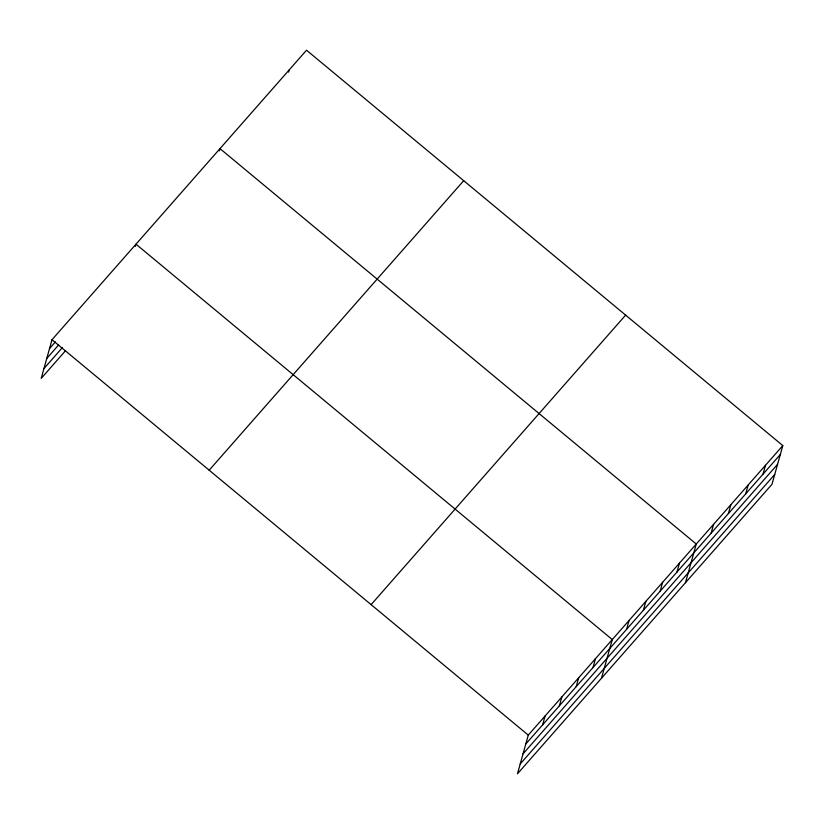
<?xml version="1.0" encoding="UTF-8"?>
<svg xmlns="http://www.w3.org/2000/svg" width="824" height="824" viewBox="0 0 824 824"><rect width="100%" height="100%" fill="white"/><g stroke="black" fill="none" stroke-linecap="round" stroke-linejoin="round"><path stroke-width="1.24" d="M782.8 445.599L528.277 735.111L517.472 773.798L771.995 484.285L782.8 445.599L306.528 50.202L52.005 339.715L41.2 378.401L65.559 350.694M135.373 246.397L135.991 244.172L612.273 639.568L601.469 678.265M219.369 150.854L219.987 148.639L696.259 544.036L685.455 582.722M288.596 72.11L289.214 69.885M542.594 724.893L545.076 716.005M559.393 705.787L561.875 696.898M576.192 686.67L578.675 677.781M592.992 667.564L595.474 658.675M626.59 629.351L629.072 620.462M643.379 610.244L645.861 601.355M660.179 591.138L662.661 582.249M676.978 572.031L679.46 563.142M711.091 533.231L713.574 524.342M728.395 513.548L730.878 504.659M745.699 493.864L748.182 484.976M763.014 474.171L765.496 465.282M49.522 348.603L55.404 341.909M46.772 358.44L58.535 345.06M43.95 368.565L62.428 347.553M209.172 470.195L463.696 180.683M371.109 604.631L625.632 315.118M525.794 744L780.318 454.488M523.044 753.836L777.568 464.324M520.222 763.961L774.745 474.449M52.005 339.715L528.277 735.111"/></g></svg>
